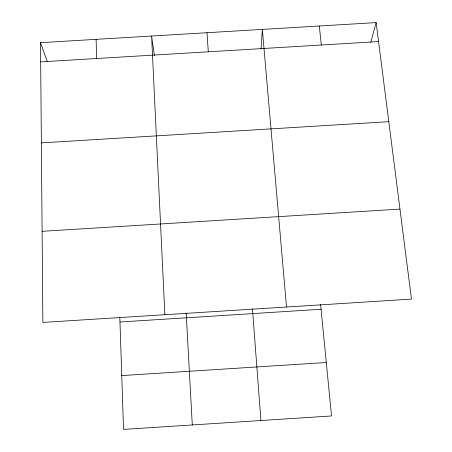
<?xml version="1.0" encoding="UTF-8"?>
<svg xmlns="http://www.w3.org/2000/svg" width="452" height="452" viewBox="0 0 452 452"><rect width="100%" height="100%" fill="white"/><g stroke="black" fill="none" stroke-linecap="round" stroke-linejoin="round"><path stroke-width="0.68" d="M261.087 49.059L262.346 29.408L286.517 307.015M370.793 42.251L376.143 22.6L40.533 42.674L42.861 322.429L411.467 299.111L376.143 22.6M119.966 322.005L321.061 309.27M121.741 375.595L326.287 362.51M42.104 231.334L399.969 209.095M40.691 61.873L378.567 41.578M41.369 142.894L388.799 121.684M40.533 42.674L47.307 61.675M154.375 55.466L151.589 36.03L164.867 314.711M319.287 26.001L321.327 45.019M320.587 304.416L331.531 415.953L123.526 429.4L119.831 317.812M252.431 308.722L260.928 420.518M207.01 32.719L208.293 51.805M186.173 312.914L192.286 424.953M96.101 39.352L96.638 58.511"/></g></svg>
